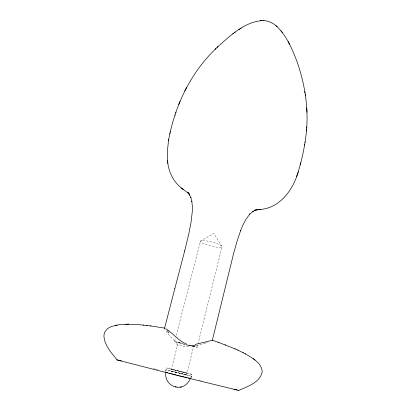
<?xml version="1.0" encoding="UTF-8"?>
<svg xmlns="http://www.w3.org/2000/svg" width="411" height="411" viewBox="0 0 411 411"><rect width="100%" height="100%" fill="white"/><g stroke="black" fill="none" stroke-linecap="round" stroke-linejoin="round"><path stroke-width="0.31" stroke-dasharray="2.06 1.54" d="M165.823 371.544L165.998 369.808L178.246 372.751M197.162 347.238L197.773 344.757M197.927 344.135L221.991 246.744L213.874 233.412L200.455 241.175L176.278 335.361M191.038 377.863L191.901 374.375L181.123 371.513M181.297 371.791L186.954 373.131L193.632 346.334L191.778 345.718M174.69 341.556L175.646 337.837M179.068 371.231L171.387 369.212L178.204 342.461L182.654 343.36M165.566 371.452L166.522 367.968L179.35 371.066M190.776 377.822L191.408 376.204L181.462 373.532M193.607 346.355L190.519 345.754M207.694 342.348L208.058 342.214M206.928 342.615L205.711 343.026M205.284 343.17L191.624 346.992M186.954 373.131L179.833 371.241M191.444 376.229L165.987 369.823M171.382 369.201L178.734 370.963M191.875 374.375L180.193 371.513M189.111 345.43L188.094 345.183M176.73 372.376L170.241 370.856L187.205 375.135L178.004 372.654M153.478 368.688L155.281 369.135M155.887 369.289L158.327 369.895M179.283 371.102L180.239 371.287M180.845 371.734L166.46 367.973M178.996 372.941L180.563 373.342M198.785 380.047L202.412 380.966M185.402 344.516L184.323 344.238M183.794 344.105L178.235 342.491M176.992 343.283L169.419 335.638L164.693 329.252M191.074 345.625A21.922 14.272 -0.3 0 1 188.521 345.959M188.731 346.756A13.686 11.313 4.4 0 1 179.432 344.665M178.235 345.887A21.87 17.216 16.7 0 1 175.939 344.028M192.718 345.826A11.595 0.344 14.1 0 1 196.9 347.238A11.595 0.344 14.1 0 1 188.31 345.348M185.171 344.567A11.595 0.344 14.1 0 1 174.803 341.654A11.595 0.344 14.1 0 1 181.888 343.051M205.341 244.309A11.128 2.029 14.1 0 0 222.002 246.708A11.128 2.029 14.1 0 0 206.301 240.918A11.128 2.029 14.1 0 0 205.341 244.309"/><path stroke-width="0.62" d="M306.704 128.073C308.276 105.37 304.438 82.462 296.809 61.085C292.041 48.606 286.575 35.67 276.701 26.319M298.109 172.296C302.291 158.425 305.311 144.127 306.58 129.681M306.493 130.904L306.791 126.845M168.556 140.192L167.385 151.238L167.631 161.127M168.638 139.725C174.988 105.535 190.647 72.804 215.924 48.555M168.474 140.706L168.726 139.211M304.556 145.15L304.659 144.574M305.013 142.483L305.116 141.903M169.841 133.76L169.969 133.241M170.241 132.106L170.37 131.582M184.714 250.885L188.855 233.618L191.089 221.991L192.266 211.819L192.343 206.26L191.814 201.169L191.88 201.539L190.745 197.239L190.889 197.655L189.42 194.593L189.733 195.081L188.002 192.81L189.091 193.946L187.318 192.209L189.096 193.699L182.443 188.844M300.307 164.821L300.436 164.297M300.698 163.239L300.826 162.715M150.94 325.969L140.249 324.777L128.258 324.217L119.046 324.741L111.823 326.391L109.131 327.613L106.994 329.113L104.846 331.893L104.091 334.169L103.926 336.666L104.944 341.531L106.968 346.083L110.102 351.189L117.12 359.954L179.396 375.937L238.729 390.45L238.164 390.239M174.793 288.733L184.76 250.7M174.824 288.614L164.462 328.636M174.994 115.332L175.173 114.782M175.81 112.773L175.99 112.218M259.598 209.528C279.495 208.398 292.673 190.406 297.96 172.743M297.795 173.237L298.273 171.798M296.547 176.602L297.461 174.187M179.992 101.337L178.739 104.486M186.681 87.255L184.75 90.954M190.057 379.296C187.868 383.936 183.152 387.876 177.768 387.208M217.157 47.342C230.263 35.7 244.91 21.218 263.513 20.586M215.107 49.366L217.953 46.551M232.724 33.928L233.494 33.373M234.624 32.546L235.359 32.012M238.986 29.551L239.716 29.099M240.743 28.446L241.432 28.02M212.292 340.436L233.571 253.674L237.008 241.385L240.625 230.628L240.533 230.874L243.086 224.755L245.793 219.551L249.98 213.854L249.708 214.152L253.243 211.141L252.786 211.429L256.418 209.821L254.63 210.237L260.908 209.358M238.77 390.445C247.484 386.448 260.184 382.569 262.203 371.719C261.684 362.661 252.149 357.95 245.316 353.825M211.819 340.431L212.508 340.287L218.503 342.363L235.298 348.97M211.48 340.514L195.091 344.464M180.342 387.162L181.549 386.931M117.084 325.044L115.065 325.45M256.86 209.867L258.072 209.713M260.317 20.653L260.872 20.612M261.011 20.601L261.509 20.571M125.751 324.248L128.566 324.212M263.61 20.591C268.702 20.802 273.479 23.263 277.148 26.71M263.071 20.565L263.996 20.612M143.388 325.07L143.845 325.122M146.655 325.43L147.081 325.481M177.84 387.219C170.724 386.946 164.837 380.473 165.761 373.183M116.94 359.872L118.106 360.093M150.447 325.897L164.719 328.112M190.108 378.32L190.899 378.439L190.596 378.31M189.353 378.161L188.356 377.935M118.574 360.2L121.502 360.873M175.25 386.777L176.052 386.962M186.476 377.498L187.149 377.658M184.991 377.144L185.751 377.329M183.363 376.753L184.195 376.954M181.621 376.327L182.505 376.543M179.807 375.875L180.722 376.101M178.883 375.644L177.028 375.176M175.199 374.709L176.108 374.945M173.437 374.257L174.305 374.483M171.772 373.82L172.589 374.036M170.241 373.419L170.986 373.614M233.905 389.073L237.121 389.941M168.885 373.054L169.538 373.229M167.22 372.592L167.719 372.736M166.393 372.356L165.813 372.176M186.635 344.094C178.415 340.827 173 333.295 165.674 328.6M218.025 342.199L218.503 342.363M225.074 344.793L225.557 344.973M237.645 350.023L245.608 353.979M234.938 348.811L238.02 350.193M243.035 352.623L243.312 352.772M255.01 360.072L253.294 358.762M167.529 160.192C168.125 171.238 173.293 182.042 182.253 188.69M181.272 187.909L183.388 189.599M275.956 25.672L276.367 26.027M280.99 30.83L281.396 31.344M281.905 32.001L282.342 32.551M289.529 44.234L288.111 41.578M304.808 91.674L305.003 92.901M305.27 94.674L305.465 95.922M167.775 162.396L167.873 163.306M306.945 112.229L306.724 107.98M168.875 332.972A21.331 1.86 52.5 0 1 167.405 330.598M193.006 345.276A14.293 12.561 21.4 0 1 186.45 344.829M195.636 345.461A22.03 15.51 11.1 0 1 193.262 345.821"/></g></svg>
